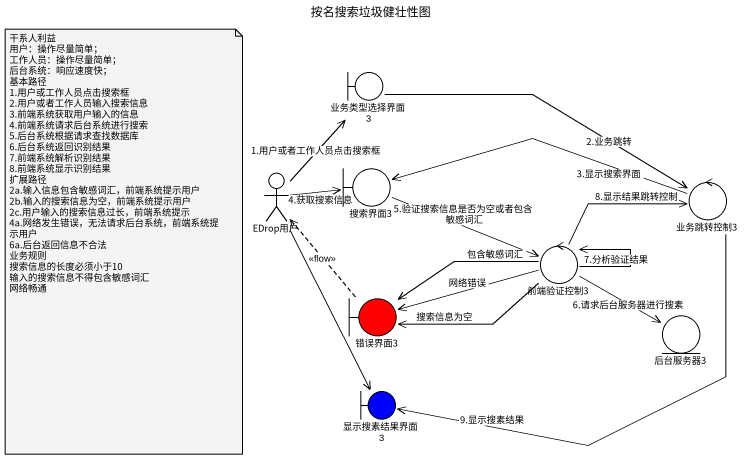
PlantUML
@startuml
title 按名搜索垃圾健壮性图
boundary 业务类型选择界面3
actor EDrop用户
boundary 搜索界面3
control 业务跳转控制3
control 前端验证控制3
boundary 错误界面3 #FF0000
entity 后台服务器3
boundary 显示搜素结果界面3 #0000FF
业务类型选择界面3 -right-> 业务跳转控制3 : 2.业务跳转
EDrop用户 -up-> 业务类型选择界面3 : 1.用户或者工作人员点击搜索框
EDrop用户 -right-> 搜索界面3 : 4.获取搜索信息
EDrop用户 --> 显示搜素结果界面3
搜索界面3 -right-> 前端验证控制3 : 5.验证搜索信息是否为空或者包含敏感词汇
业务跳转控制3 -left-> 搜索界面3 : 3.显示搜索界面
业务跳转控制3 --> 显示搜素结果界面3 : 9.显示搜素结果
前端验证控制3 -right-> 业务跳转控制3 : 8.显示结果跳转控制
前端验证控制3 --> 前端验证控制3 : 7.分析验证结果
前端验证控制3 -left-> 错误界面3 : 包含敏感词汇
前端验证控制3 -left-> 错误界面3 : 搜索信息为空
前端验证控制3 -left-> 错误界面3 : 网络错误
前端验证控制3 -right-> 后台服务器3 : 6.请求后台服务器进行搜素
错误界面3 .up.> EDrop用户 : <<flow>>
note as N1
  干系人利益
  用户：操作尽量简单；
  工作人员：操作尽量简单；
  后台系统：响应速度快；
  基本路径
  1.用户或工作人员点击搜索框
  2.用户或者工作人员输入搜索信息
  3.前端系统获取用户输入的信息
  4.前端系统请求后台系统进行搜索
  5.后台系统根据请求查找数据库
  6.后台系统返回识别结果
  7.前端系统解析识别结果
  8.前端系统显示识别结果
  扩展路径
  2a.输入信息包含敏感词汇，前端系统提示用户
  2b.输入的搜索信息为空，前端系统提示用户
  2c.用户输入的搜索信息过长，前端系统提示
  4a.网络发生错误，无法请求后台系统，前端系统提示用户
  6a.后台返回信息不合法
  业务规则
  搜索信息的长度必须小于10
  输入的搜索信息不得包含敏感词汇
  网络畅通
end note
@enduml
